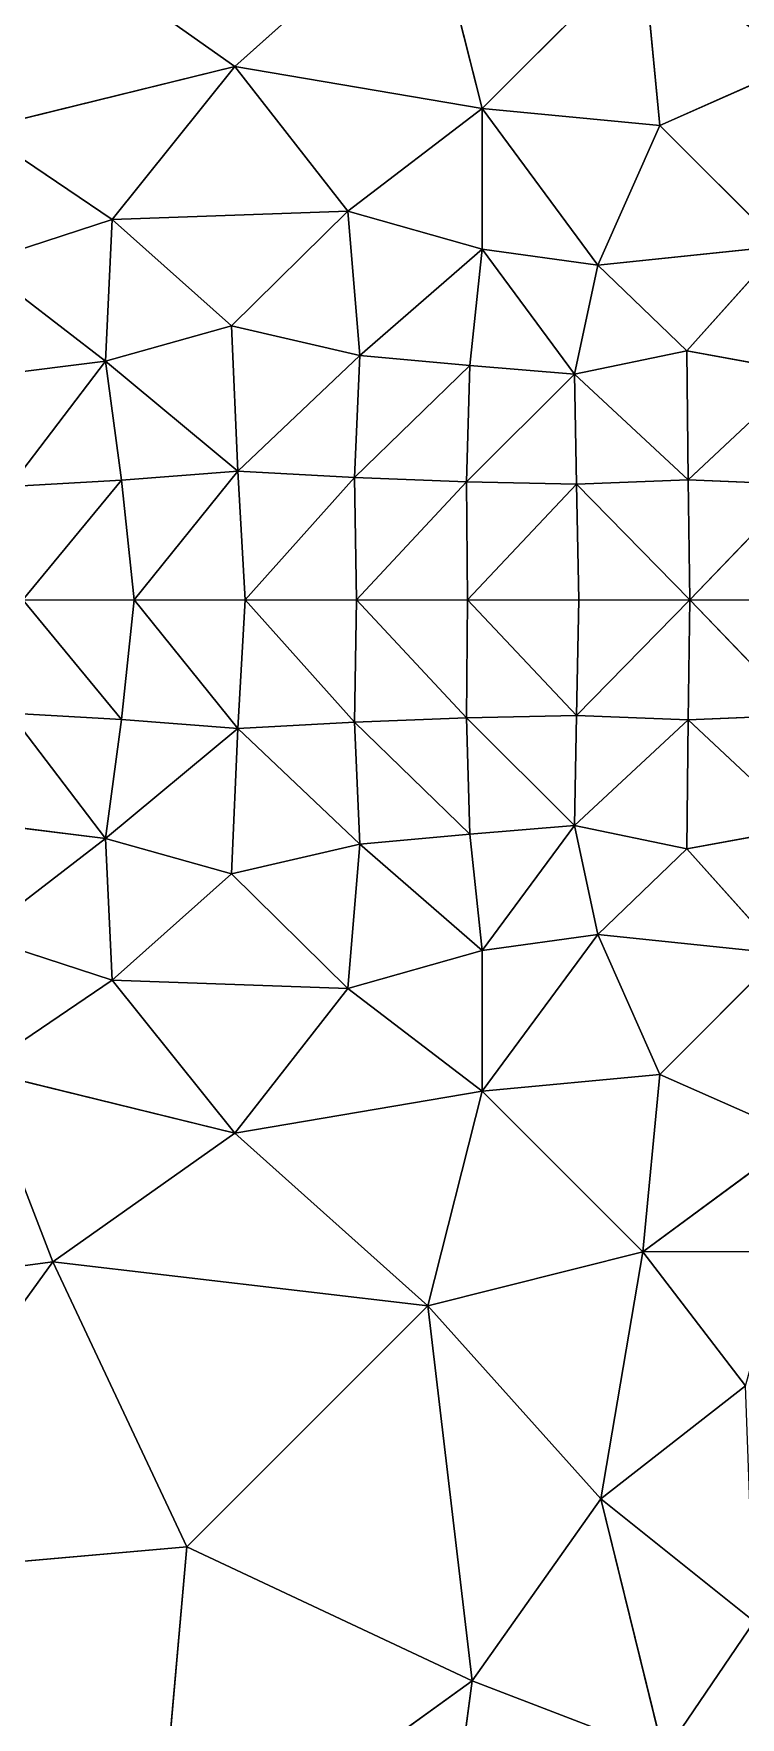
# Model space of a CAD drawing. Header units: metres. Extents: x 0 to 8, y 0 to 4.
# Drawn here: x 0.6999 to 0.8925, y 0.6952 to 1.1545 of the extents above; entities that cross this region are included whole.
import ezdxf

# ---------------------------------------------------------------- set-up
doc = ezdxf.new("R2010")
doc.units = ezdxf.units.M
doc.header["$MEASUREMENT"] = 0
for name, color, linetype, lineweight in [('DL_FE_MESH', 134, 'Continuous', 0), ('DL_FE_MESH_CELLS_10', 132, 'Continuous', 0), ('DL_FE_MESH_CELLS_3', 132, 'Continuous', 0), ('DL_TOPOLOGY', 7, 'Continuous', 0)]:
    doc.layers.add(name, color=color, linetype=linetype, lineweight=lineweight)

msp = doc.modelspace()

# ---------------------------------------------------------------- linework, layer by layer
at = {"layer": 'DL_FE_MESH'}
for p, q in [((0.75472, 1.14548), (0.80739, 1.19261)), ((0.80739, 1.19261), (0.82214, 1.13403)), ((0.75472, 1.14548), (0.70515, 1.18055)), ((0.86597, 1.17786), (0.82214, 1.13403)), ((0.87056, 1.12944), (0.86597, 1.17786)), ((0.75472, 1.14548), (0.68498, 1.12835)), ((0.72128, 1.10375), (0.75472, 1.14548)), ((0.78556, 1.10606), (0.75472, 1.14548)), ((0.82214, 1.13403), (0.75472, 1.14548)), ((0.87056, 1.12944), (0.90869, 1.14631)), ((0.78556, 1.10606), (0.82214, 1.13403)), ((0.82214, 1.13403), (0.87056, 1.12944)), ((0.8222, 1.09568), (0.82214, 1.13403)), ((0.85369, 1.09131), (0.82214, 1.13403)), ((0.68498, 1.12835), (0.72128, 1.10375)), ((0.85369, 1.09131), (0.87056, 1.12944)), ((0.90349, 1.09651), (0.87056, 1.12944)), ((0.68477, 1.09185), (0.72128, 1.10375)), ((0.71946, 1.06514), (0.72128, 1.10375)), ((0.78556, 1.10606), (0.72128, 1.10375)), ((0.75384, 1.07475), (0.72128, 1.10375)), ((0.75384, 1.07475), (0.78556, 1.10606)), ((0.78885, 1.06664), (0.78556, 1.10606)), ((0.78556, 1.10606), (0.8222, 1.09568)), ((0.8222, 1.09568), (0.78885, 1.06664)), ((0.81877, 1.06394), (0.8222, 1.09568)), ((0.8222, 1.09568), (0.85369, 1.09131)), ((0.84733, 1.06158), (0.8222, 1.09568)), ((0.90349, 1.09651), (0.85369, 1.09131)), ((0.87792, 1.06792), (0.90349, 1.09651)), ((0.71946, 1.06514), (0.68477, 1.09185)), ((0.84733, 1.06158), (0.85369, 1.09131)), ((0.87792, 1.06792), (0.85369, 1.09131)), ((0.71946, 1.06514), (0.75384, 1.07475)), ((0.75552, 1.03511), (0.75384, 1.07475)), ((0.78885, 1.06664), (0.75384, 1.07475)), ((0.78885, 1.06664), (0.75552, 1.03511)), ((0.78738, 1.03339), (0.78885, 1.06664)), ((0.78885, 1.06664), (0.81877, 1.06394)), ((0.84733, 1.06158), (0.87792, 1.06792)), ((0.87827, 1.03275), (0.87792, 1.06792)), ((0.90965, 1.06213), (0.87792, 1.06792)), ((0.6897, 1.0614), (0.71946, 1.06514)), ((0.71946, 1.06514), (0.69349, 1.0309)), ((0.72384, 1.03268), (0.71946, 1.06514)), ((0.75552, 1.03511), (0.71946, 1.06514)), ((0.81877, 1.06394), (0.78738, 1.03339)), ((0.81792, 1.03216), (0.81877, 1.06394)), ((0.84733, 1.06158), (0.81792, 1.03216)), ((0.81877, 1.06394), (0.84733, 1.06158)), ((0.84784, 1.03159), (0.84733, 1.06158)), ((0.87827, 1.03275), (0.84733, 1.06158)), ((0.90965, 1.06213), (0.87827, 1.03275)), ((0.75552, 1.03511), (0.72384, 1.03268)), ((0.75552, 1.03511), (0.72727, 1)), ((0.75758, 1), (0.75552, 1.03511)), ((0.78738, 1.03339), (0.75552, 1.03511)), ((0.72384, 1.03268), (0.69349, 1.0309)), ((0.72384, 1.03268), (0.69697, 1)), ((0.72727, 1), (0.72384, 1.03268)), ((0.78738, 1.03339), (0.75758, 1)), ((0.78788, 1), (0.78738, 1.03339)), ((0.81792, 1.03216), (0.78738, 1.03339)), ((0.81792, 1.03216), (0.78788, 1)), ((0.81818, 1), (0.81792, 1.03216)), ((0.84784, 1.03159), (0.81792, 1.03216)), ((0.84784, 1.03159), (0.81818, 1)), ((0.87827, 1.03275), (0.84784, 1.03159)), ((0.84848, 1), (0.84784, 1.03159)), ((0.84784, 1.03159), (0.87879, 1)), ((0.87879, 1), (0.87827, 1.03275)), ((0.90896, 1.03144), (0.87827, 1.03275)), ((0.90896, 1.03144), (0.87879, 1)), ((0.72384, 0.96732), (0.69697, 1)), ((0.72727, 1), (0.72384, 0.96732)), ((0.75552, 0.96489), (0.72727, 1)), ((0.75758, 1), (0.75552, 0.96489)), ((0.78738, 0.96661), (0.75758, 1)), ((0.78788, 1), (0.78738, 0.96661)), ((0.81792, 0.96784), (0.78788, 1)), ((0.81818, 1), (0.81792, 0.96784)), ((0.84784, 0.96841), (0.81818, 1)), ((0.84848, 1), (0.84784, 0.96841)), ((0.84784, 0.96841), (0.87879, 1)), ((0.87879, 1), (0.87827, 0.96725)), ((0.90896, 0.96856), (0.87879, 1)), ((0.69349, 0.9691), (0.72384, 0.96732)), ((0.71946, 0.93486), (0.69349, 0.9691)), ((0.71946, 0.93486), (0.72384, 0.96732)), ((0.75552, 0.96489), (0.71946, 0.93486)), ((0.72384, 0.96732), (0.75552, 0.96489)), ((0.75384, 0.92525), (0.75552, 0.96489)), ((0.75552, 0.96489), (0.78738, 0.96661)), ((0.78885, 0.93336), (0.75552, 0.96489)), ((0.78738, 0.96661), (0.81792, 0.96784)), ((0.78885, 0.93336), (0.78738, 0.96661)), ((0.81877, 0.93606), (0.78738, 0.96661)), ((0.81792, 0.96784), (0.84784, 0.96841)), ((0.81877, 0.93606), (0.81792, 0.96784)), ((0.84733, 0.93842), (0.81792, 0.96784)), ((0.84733, 0.93842), (0.84784, 0.96841)), ((0.87827, 0.96725), (0.84733, 0.93842)), ((0.84784, 0.96841), (0.87827, 0.96725)), ((0.87792, 0.93208), (0.87827, 0.96725)), ((0.87827, 0.96725), (0.90896, 0.96856)), ((0.90965, 0.93787), (0.87827, 0.96725)), ((0.6897, 0.9386), (0.71946, 0.93486)), ((0.81877, 0.93606), (0.84733, 0.93842)), ((0.84733, 0.93842), (0.8222, 0.90432)), ((0.85369, 0.90869), (0.84733, 0.93842)), ((0.84733, 0.93842), (0.87792, 0.93208)), ((0.87792, 0.93208), (0.90965, 0.93787)), ((0.71946, 0.93486), (0.68477, 0.90815)), ((0.72128, 0.89625), (0.71946, 0.93486)), ((0.71946, 0.93486), (0.75384, 0.92525)), ((0.75384, 0.92525), (0.78885, 0.93336)), ((0.78556, 0.89394), (0.78885, 0.93336)), ((0.78885, 0.93336), (0.81877, 0.93606)), ((0.8222, 0.90432), (0.78885, 0.93336)), ((0.8222, 0.90432), (0.81877, 0.93606)), ((0.85369, 0.90869), (0.87792, 0.93208)), ((0.90349, 0.90349), (0.87792, 0.93208)), ((0.72128, 0.89625), (0.75384, 0.92525)), ((0.78556, 0.89394), (0.75384, 0.92525)), ((0.68477, 0.90815), (0.72128, 0.89625)), ((0.82214, 0.86597), (0.85369, 0.90869)), ((0.8222, 0.90432), (0.85369, 0.90869)), ((0.87056, 0.87056), (0.85369, 0.90869)), ((0.90349, 0.90349), (0.85369, 0.90869)), ((0.78556, 0.89394), (0.8222, 0.90432)), ((0.82214, 0.86597), (0.8222, 0.90432)), ((0.87056, 0.87056), (0.90349, 0.90349)), ((0.68498, 0.87165), (0.72128, 0.89625)), ((0.75472, 0.85452), (0.72128, 0.89625)), ((0.78556, 0.89394), (0.72128, 0.89625)), ((0.75472, 0.85452), (0.78556, 0.89394)), ((0.82214, 0.86597), (0.78556, 0.89394)), ((0.70515, 0.81945), (0.68498, 0.87165)), ((0.75472, 0.85452), (0.68498, 0.87165)), ((0.87056, 0.87056), (0.82214, 0.86597)), ((0.86597, 0.82214), (0.87056, 0.87056)), ((0.90869, 0.85369), (0.87056, 0.87056)), ((0.82214, 0.86597), (0.75472, 0.85452)), ((0.82214, 0.86597), (0.80739, 0.80739)), ((0.86597, 0.82214), (0.82214, 0.86597)), ((0.70515, 0.81945), (0.75472, 0.85452)), ((0.80739, 0.80739), (0.75472, 0.85452)), ((0.86597, 0.82214), (0.90869, 0.85369)), ((0.80739, 0.80739), (0.86597, 0.82214)), ((0.85452, 0.75472), (0.86597, 0.82214)), ((0.86597, 0.82214), (0.90432, 0.8222)), ((0.89394, 0.78556), (0.86597, 0.82214)), ((0.6416, 0.81098), (0.70515, 0.81945)), ((0.70515, 0.81945), (0.64267, 0.73293)), ((0.74164, 0.74164), (0.70515, 0.81945)), ((0.80739, 0.80739), (0.70515, 0.81945)), ((0.74164, 0.74164), (0.80739, 0.80739)), ((0.80739, 0.80739), (0.81945, 0.70515)), ((0.85452, 0.75472), (0.80739, 0.80739)), ((0.85452, 0.75472), (0.89394, 0.78556)), ((0.81945, 0.70515), (0.85452, 0.75472)), ((0.87165, 0.68498), (0.85452, 0.75472)), ((0.89625, 0.72128), (0.85452, 0.75472)), ((0.74164, 0.74164), (0.64267, 0.73293)), ((0.73293, 0.64267), (0.74164, 0.74164)), ((0.81945, 0.70515), (0.74164, 0.74164)), ((0.87165, 0.68498), (0.89625, 0.72128)), ((0.73293, 0.64267), (0.81945, 0.70515)), ((0.81945, 0.70515), (0.81098, 0.6416)), ((0.87165, 0.68498), (0.81945, 0.70515))]:
    msp.add_line(p, q, dxfattribs=at)
at = {"layer": 'DL_FE_MESH_CELLS_10'}
for points in [[(0.72384, 0.96732), (0.69697, 1), (0.69349, 0.9691)], [(0.75552, 0.96489), (0.72727, 1), (0.72384, 0.96732)], [(0.78738, 0.96661), (0.75758, 1), (0.75552, 0.96489)], [(0.81792, 0.96784), (0.78788, 1), (0.78738, 0.96661)], [(0.84784, 0.96841), (0.81818, 1), (0.81792, 0.96784)], [(0.87879, 1), (0.84784, 0.96841), (0.87827, 0.96725)], [(0.90896, 0.96856), (0.87879, 1), (0.87827, 0.96725)], [(0.69349, 0.9691), (0.6897, 0.9386), (0.71946, 0.93486)], [(0.69349, 0.9691), (0.71946, 0.93486), (0.72384, 0.96732)], [(0.72384, 0.96732), (0.71946, 0.93486), (0.75552, 0.96489)], [(0.75552, 0.96489), (0.71946, 0.93486), (0.75384, 0.92525)], [(0.75552, 0.96489), (0.75384, 0.92525), (0.78885, 0.93336)], [(0.75552, 0.96489), (0.78885, 0.93336), (0.78738, 0.96661)], [(0.78738, 0.96661), (0.81877, 0.93606), (0.81792, 0.96784)], [(0.78738, 0.96661), (0.78885, 0.93336), (0.81877, 0.93606)], [(0.81792, 0.96784), (0.84733, 0.93842), (0.84784, 0.96841)], [(0.81792, 0.96784), (0.81877, 0.93606), (0.84733, 0.93842)], [(0.84784, 0.96841), (0.84733, 0.93842), (0.87827, 0.96725)], [(0.87827, 0.96725), (0.84733, 0.93842), (0.87792, 0.93208)], [(0.87827, 0.96725), (0.87792, 0.93208), (0.90965, 0.93787)], [(0.87827, 0.96725), (0.90965, 0.93787), (0.90896, 0.96856)], [(0.6897, 0.9386), (0.68477, 0.90815), (0.71946, 0.93486)], [(0.81877, 0.93606), (0.8222, 0.90432), (0.84733, 0.93842)], [(0.84733, 0.93842), (0.8222, 0.90432), (0.85369, 0.90869)], [(0.84733, 0.93842), (0.85369, 0.90869), (0.87792, 0.93208)], [(0.87792, 0.93208), (0.90349, 0.90349), (0.90965, 0.93787)], [(0.71946, 0.93486), (0.68477, 0.90815), (0.72128, 0.89625)], [(0.71946, 0.93486), (0.72128, 0.89625), (0.75384, 0.92525)], [(0.75384, 0.92525), (0.78556, 0.89394), (0.78885, 0.93336)], [(0.78885, 0.93336), (0.78556, 0.89394), (0.8222, 0.90432)], [(0.78885, 0.93336), (0.8222, 0.90432), (0.81877, 0.93606)], [(0.85369, 0.90869), (0.90349, 0.90349), (0.87792, 0.93208)], [(0.72128, 0.89625), (0.78556, 0.89394), (0.75384, 0.92525)], [(0.68477, 0.90815), (0.68498, 0.87165), (0.72128, 0.89625)], [(0.85369, 0.90869), (0.8222, 0.90432), (0.82214, 0.86597)], [(0.85369, 0.90869), (0.82214, 0.86597), (0.87056, 0.87056)], [(0.85369, 0.90869), (0.87056, 0.87056), (0.90349, 0.90349)], [(0.78556, 0.89394), (0.82214, 0.86597), (0.8222, 0.90432)], [(0.87056, 0.87056), (0.90869, 0.85369), (0.90349, 0.90349)], [(0.68498, 0.87165), (0.75472, 0.85452), (0.72128, 0.89625)], [(0.72128, 0.89625), (0.75472, 0.85452), (0.78556, 0.89394)], [(0.78556, 0.89394), (0.75472, 0.85452), (0.82214, 0.86597)], [(0.68498, 0.87165), (0.6416, 0.81098), (0.70515, 0.81945)], [(0.68498, 0.87165), (0.70515, 0.81945), (0.75472, 0.85452)], [(0.82214, 0.86597), (0.86597, 0.82214), (0.87056, 0.87056)], [(0.90869, 0.85369), (0.87056, 0.87056), (0.86597, 0.82214)], [(0.82214, 0.86597), (0.75472, 0.85452), (0.80739, 0.80739)], [(0.82214, 0.86597), (0.80739, 0.80739), (0.86597, 0.82214)], [(0.70515, 0.81945), (0.80739, 0.80739), (0.75472, 0.85452)], [(0.90869, 0.85369), (0.86597, 0.82214), (0.90432, 0.8222)], [(0.86597, 0.82214), (0.80739, 0.80739), (0.85452, 0.75472)], [(0.86597, 0.82214), (0.85452, 0.75472), (0.89394, 0.78556)], [(0.86597, 0.82214), (0.89394, 0.78556), (0.90432, 0.8222)], [(0.6416, 0.81098), (0.64267, 0.73293), (0.70515, 0.81945)], [(0.70515, 0.81945), (0.64267, 0.73293), (0.74164, 0.74164)], [(0.70515, 0.81945), (0.74164, 0.74164), (0.80739, 0.80739)], [(0.74164, 0.74164), (0.81945, 0.70515), (0.80739, 0.80739)], [(0.80739, 0.80739), (0.81945, 0.70515), (0.85452, 0.75472)], [(0.85452, 0.75472), (0.89625, 0.72128), (0.89394, 0.78556)], [(0.85452, 0.75472), (0.81945, 0.70515), (0.87165, 0.68498)], [(0.85452, 0.75472), (0.87165, 0.68498), (0.89625, 0.72128)], [(0.64267, 0.73293), (0.73293, 0.64267), (0.74164, 0.74164)], [(0.81945, 0.70515), (0.74164, 0.74164), (0.73293, 0.64267)], [(0.64267, 0.73293), (0.61575, 0.61575), (0.73293, 0.64267)], [(0.87165, 0.68498), (0.90815, 0.68477), (0.89625, 0.72128)], [(0.81945, 0.70515), (0.73293, 0.64267), (0.81098, 0.6416)], [(0.81945, 0.70515), (0.81098, 0.6416), (0.87165, 0.68498)]]:
    msp.add_3dface(points, dxfattribs=at)
at = {"layer": 'DL_FE_MESH_CELLS_10', "invisible_edges": 1}
for points in [[(0.72727, 1), (0.69697, 1), (0.72384, 0.96732)], [(0.75758, 1), (0.72727, 1), (0.75552, 0.96489)], [(0.78788, 1), (0.75758, 1), (0.78738, 0.96661)], [(0.81818, 1), (0.78788, 1), (0.81792, 0.96784)], [(0.84848, 1), (0.81818, 1), (0.84784, 0.96841)], [(0.87879, 1), (0.84848, 1), (0.84784, 0.96841)], [(0.90909, 1), (0.87879, 1), (0.90896, 0.96856)]]:
    msp.add_3dface(points, dxfattribs=at)
at = {"layer": 'DL_FE_MESH_CELLS_3'}
for points in [[(0.70515, 1.18055), (0.75472, 1.14548), (0.80739, 1.19261)], [(0.75472, 1.14548), (0.82214, 1.13403), (0.80739, 1.19261)], [(0.80739, 1.19261), (0.82214, 1.13403), (0.86597, 1.17786)], [(0.6416, 1.18902), (0.68498, 1.12835), (0.70515, 1.18055)], [(0.70515, 1.18055), (0.68498, 1.12835), (0.75472, 1.14548)], [(0.86597, 1.17786), (0.82214, 1.13403), (0.87056, 1.12944)], [(0.90869, 1.14631), (0.86597, 1.17786), (0.87056, 1.12944)], [(0.90432, 1.1778), (0.86597, 1.17786), (0.90869, 1.14631)], [(0.75472, 1.14548), (0.68498, 1.12835), (0.72128, 1.10375)], [(0.72128, 1.10375), (0.78556, 1.10606), (0.75472, 1.14548)], [(0.75472, 1.14548), (0.78556, 1.10606), (0.82214, 1.13403)], [(0.87056, 1.12944), (0.90349, 1.09651), (0.90869, 1.14631)], [(0.78556, 1.10606), (0.8222, 1.09568), (0.82214, 1.13403)], [(0.82214, 1.13403), (0.8222, 1.09568), (0.85369, 1.09131)], [(0.82214, 1.13403), (0.85369, 1.09131), (0.87056, 1.12944)], [(0.68498, 1.12835), (0.68477, 1.09185), (0.72128, 1.10375)], [(0.85369, 1.09131), (0.90349, 1.09651), (0.87056, 1.12944)], [(0.68477, 1.09185), (0.71946, 1.06514), (0.72128, 1.10375)], [(0.72128, 1.10375), (0.71946, 1.06514), (0.75384, 1.07475)], [(0.72128, 1.10375), (0.75384, 1.07475), (0.78556, 1.10606)], [(0.75384, 1.07475), (0.78885, 1.06664), (0.78556, 1.10606)], [(0.78556, 1.10606), (0.78885, 1.06664), (0.8222, 1.09568)], [(0.8222, 1.09568), (0.78885, 1.06664), (0.81877, 1.06394)], [(0.8222, 1.09568), (0.81877, 1.06394), (0.84733, 1.06158)], [(0.8222, 1.09568), (0.84733, 1.06158), (0.85369, 1.09131)], [(0.85369, 1.09131), (0.87792, 1.06792), (0.90349, 1.09651)], [(0.87792, 1.06792), (0.90965, 1.06213), (0.90349, 1.09651)], [(0.68477, 1.09185), (0.6897, 1.0614), (0.71946, 1.06514)], [(0.85369, 1.09131), (0.84733, 1.06158), (0.87792, 1.06792)], [(0.71946, 1.06514), (0.75552, 1.03511), (0.75384, 1.07475)], [(0.75384, 1.07475), (0.75552, 1.03511), (0.78885, 1.06664)], [(0.78885, 1.06664), (0.75552, 1.03511), (0.78738, 1.03339)], [(0.78885, 1.06664), (0.78738, 1.03339), (0.81877, 1.06394)], [(0.84733, 1.06158), (0.87827, 1.03275), (0.87792, 1.06792)], [(0.87792, 1.06792), (0.87827, 1.03275), (0.90965, 1.06213)], [(0.6897, 1.0614), (0.69349, 1.0309), (0.71946, 1.06514)], [(0.71946, 1.06514), (0.69349, 1.0309), (0.72384, 1.03268)], [(0.71946, 1.06514), (0.72384, 1.03268), (0.75552, 1.03511)], [(0.81877, 1.06394), (0.78738, 1.03339), (0.81792, 1.03216)], [(0.81877, 1.06394), (0.81792, 1.03216), (0.84733, 1.06158)], [(0.84733, 1.06158), (0.81792, 1.03216), (0.84784, 1.03159)], [(0.84733, 1.06158), (0.84784, 1.03159), (0.87827, 1.03275)], [(0.90965, 1.06213), (0.87827, 1.03275), (0.90896, 1.03144)], [(0.72727, 1), (0.75552, 1.03511), (0.72384, 1.03268)], [(0.75758, 1), (0.78738, 1.03339), (0.75552, 1.03511)], [(0.69697, 1), (0.72384, 1.03268), (0.69349, 1.0309)], [(0.78788, 1), (0.81792, 1.03216), (0.78738, 1.03339)], [(0.81818, 1), (0.84784, 1.03159), (0.81792, 1.03216)], [(0.84784, 1.03159), (0.87879, 1), (0.87827, 1.03275)], [(0.87879, 1), (0.90896, 1.03144), (0.87827, 1.03275)]]:
    msp.add_3dface(points, dxfattribs=at)
at = {"layer": 'DL_FE_MESH_CELLS_3', "invisible_edges": 1}
for points in [[(0.72727, 1), (0.75758, 1), (0.75552, 1.03511)], [(0.69697, 1), (0.72727, 1), (0.72384, 1.03268)], [(0.75758, 1), (0.78788, 1), (0.78738, 1.03339)], [(0.78788, 1), (0.81818, 1), (0.81792, 1.03216)], [(0.81818, 1), (0.84848, 1), (0.84784, 1.03159)], [(0.84848, 1), (0.87879, 1), (0.84784, 1.03159)], [(0.87879, 1), (0.90909, 1), (0.90896, 1.03144)]]:
    msp.add_3dface(points, dxfattribs=at)
at = {"layer": 'DL_TOPOLOGY'}
msp.add_line((0, 1), (1, 1), dxfattribs=at)

doc.saveas('drawing.dxf')
